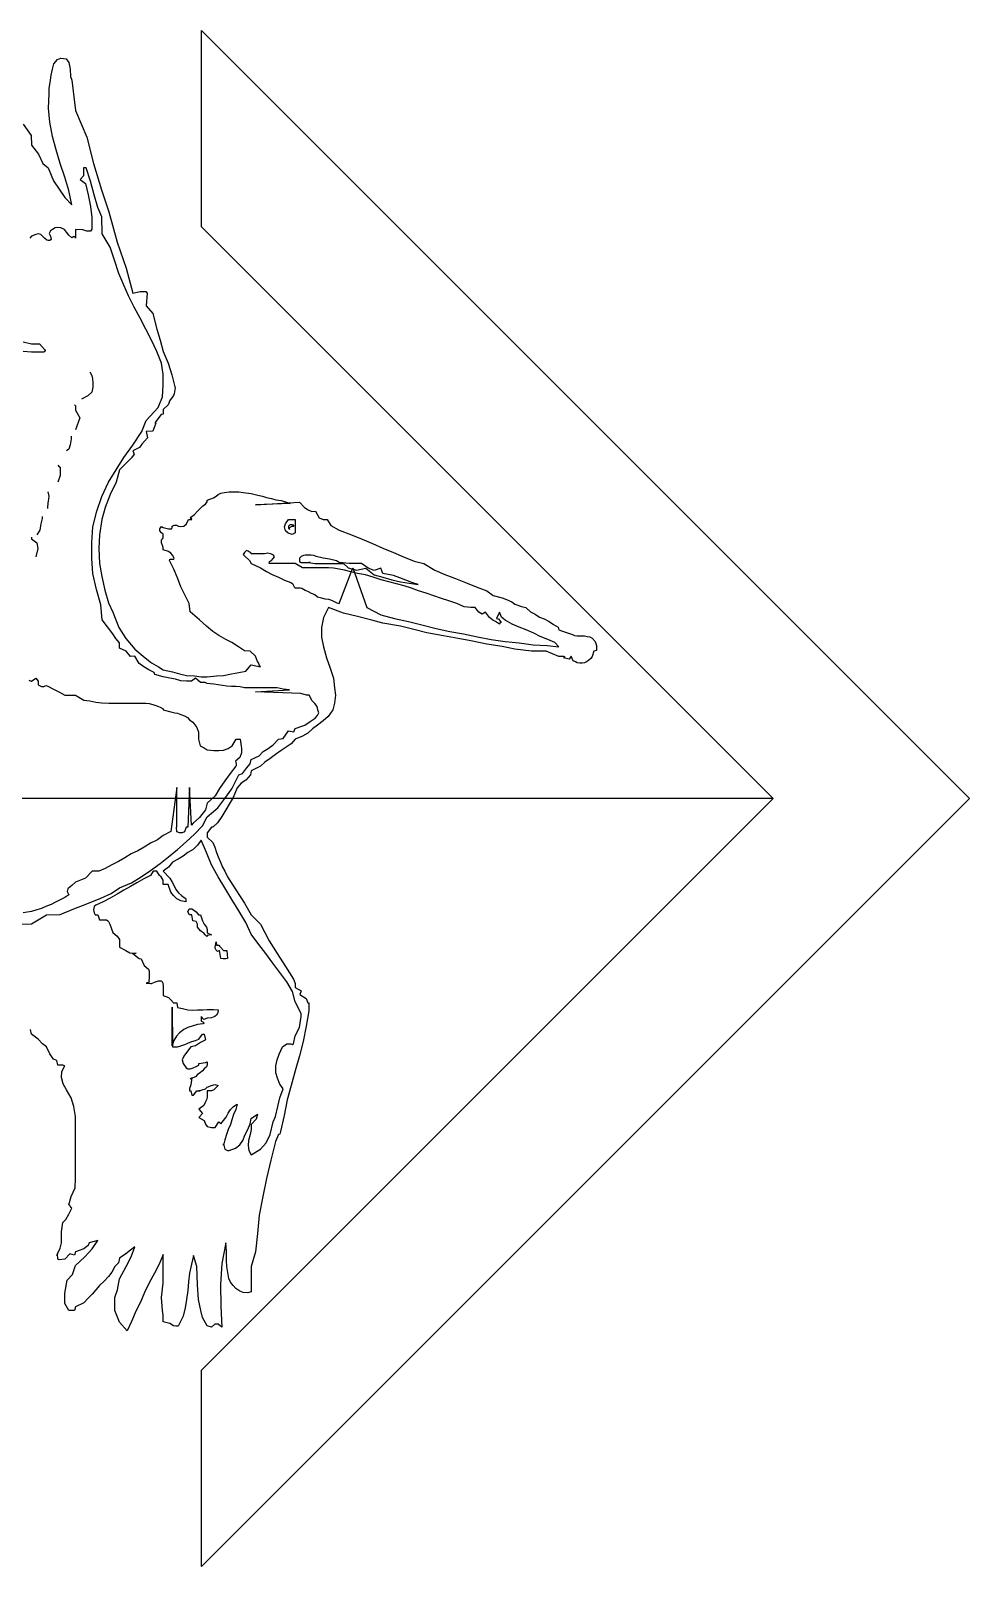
# Model space of a CAD drawing. Header units: inches. Extents: x 140261 to 278399, y 61833 to 125561.
# Drawn here: x 141173.01 to 141199.89, y 62690.76 to 62734.73 of the extents above; entities that cross this region are included whole.
import ezdxf

# ---------------------------------------------------------------- set-up
doc = ezdxf.new("R2010")
doc.units = ezdxf.units.IN
doc.layers.add('SYMBOL', color=7, linetype='Continuous')

# ---------------------------------------------------------------- blocks, each defined once
blk = doc.blocks.new('ANI-21')
at = {"layer": 'SYMBOL', "color": 32, "linetype": 'Continuous'}
for points in [[(0.0885, 0.3243), (0.0917, 0.3045), (0.0964, 0.2841), (0.1016, 0.2649), (0.1082, 0.2511), (0.1175, 0.2279), (0.128, 0.2114), (0.1412, 0.1956), (0.1571, 0.1823), (0.1664, 0.1752), (0.1769, 0.1692), (0.1841, 0.1646), (0.198, 0.1613), (0.2086, 0.1586), (0.2192, 0.156), (0.231, 0.1553), (0.241, 0.154), (0.2501, 0.154), (0.264, 0.1553), (0.2746, 0.156), (0.2864, 0.1586), (0.2977, 0.1606), (0.3082, 0.1626), (0.3161, 0.1719), (0.33, 0.1692), (0.3281, 0.1719), (0.3274, 0.1745), (0.3254, 0.1771), (0.3227, 0.1851), (0.3148, 0.1923), (0.3062, 0.193), (0.297, 0.1989), (0.2871, 0.2055), (0.2779, 0.2101), (0.2674, 0.2161), (0.2587, 0.222), (0.2489, 0.2299), (0.2383, 0.2398), (0.2244, 0.2517), (0.2231, 0.2642), (0.2171, 0.2761), (0.2105, 0.2893), (0.2053, 0.3025), (0.2, 0.3157), (0.1934, 0.3289), (0.194, 0.3309), (0.1973, 0.3309), (0.2, 0.3309), (0.2006, 0.3322), (0.1981, 0.3368), (0.1954, 0.3395), (0.1921, 0.3421), (0.1841, 0.3448), (0.1841, 0.3481), (0.1828, 0.3514), (0.1815, 0.3553), (0.1815, 0.3599), (0.1828, 0.3613), (0.1841, 0.3626), (0.1841, 0.3639), (0.1841, 0.3659), (0.1841, 0.3685), (0.1816, 0.3705), (0.1789, 0.3731), (0.1789, 0.3764), (0.1816, 0.3798), (0.1841, 0.3784), (0.1921, 0.3764), (0.1967, 0.3765), (0.1967, 0.3771), (0.1973, 0.3784), (0.1973, 0.3798), (0.1973, 0.3804), (0.2006, 0.3817), (0.2039, 0.3817), (0.2072, 0.3804), (0.2105, 0.3798), (0.2152, 0.3804), (0.2191, 0.3837), (0.2218, 0.3903), (0.227, 0.3903), (0.2264, 0.3916), (0.2257, 0.3916), (0.2245, 0.393), (0.2257, 0.3936), (0.231, 0.3976), (0.2356, 0.4028), (0.2396, 0.4068), (0.2435, 0.4108), (0.2476, 0.4134), (0.2501, 0.4167), (0.2501, 0.4194), (0.2594, 0.4227), (0.2633, 0.4253), (0.2666, 0.4279), (0.2707, 0.4299), (0.2759, 0.4306), (0.2831, 0.4318), (0.2897, 0.4318), (0.2977, 0.4318), (0.3043, 0.4306), (0.3122, 0.4299), (0.3161, 0.4292), (0.326, 0.4266), (0.3333, 0.4253), (0.3393, 0.4233), (0.3466, 0.422), (0.3532, 0.42), (0.361, 0.4186), (0.3677, 0.4167), (0.3749, 0.4141), (0.3227, 0.4121), (0.3887, 0.4161), (0.396, 0.4081), (0.4019, 0.4048), (0.4072, 0.4021), (0.4126, 0.4029), (0.4184, 0.393), (0.4244, 0.3903), (0.4303, 0.3903), (0.4357, 0.3811), (0.4481, 0.3745), (0.4667, 0.3672), (0.4831, 0.3606), (0.4984, 0.354), (0.5141, 0.3474), (0.53, 0.3408), (0.5452, 0.3342), (0.561, 0.3276), (0.5756, 0.3243), (0.592, 0.3144), (0.6072, 0.3078), (0.623, 0.3019), (0.6382, 0.2959), (0.6541, 0.2893), (0.6699, 0.2833), (0.6798, 0.2761), (0.693, 0.2728), (0.6997, 0.2701), (0.7075, 0.2668), (0.7121, 0.2629), (0.722, 0.2596), (0.7286, 0.2583), (0.7359, 0.2517), (0.7425, 0.2483), (0.7492, 0.2438), (0.7564, 0.2411), (0.7636, 0.2371), (0.7702, 0.2326), (0.7775, 0.2286), (0.7781, 0.2247), (0.7854, 0.2219), (0.7986, 0.2174), (0.8019, 0.2161), (0.8059, 0.2154), (0.8098, 0.2154), (0.8138, 0.2154), (0.8171, 0.2154), (0.821, 0.2148), (0.825, 0.2141), (0.8283, 0.2121), (0.833, 0.2068), (0.835, 0.2008), (0.8349, 0.1936), (0.8309, 0.1923), (0.8283, 0.1844), (0.8263, 0.1817), (0.823, 0.1785), (0.8198, 0.1765), (0.8171, 0.1752), (0.8131, 0.1745), (0.8098, 0.1745), (0.8059, 0.1752), (0.8032, 0.1765), (0.7999, 0.1778), (0.7967, 0.1851), (0.794, 0.1804), (0.7854, 0.1823), (0.788, 0.1831), (0.7854, 0.1843), (0.7781, 0.1844), (0.7591, 0.1923), (0.7372, 0.1923), (0.7121, 0.1956), (0.693, 0.1996), (0.67, 0.2029), (0.6461, 0.2081), (0.627, 0.2115), (0.6052, 0.2154), (0.5801, 0.22), (0.5623, 0.2247), (0.5405, 0.2299), (0.5141, 0.2345), (0.4976, 0.2392), (0.4759, 0.2445), (0.4547, 0.2497), (0.4324, 0.2583), (0.425, 0.2431), (0.4217, 0.228), (0.4217, 0.2134), (0.425, 0.1989), (0.4291, 0.1824), (0.4349, 0.1672), (0.4396, 0.1521), (0.4415, 0.1375), (0.4429, 0.1263), (0.4415, 0.1144), (0.4389, 0.1045), (0.4316, 0.0946), (0.4244, 0.088), (0.4159, 0.0814), (0.4085, 0.0761), (0.4013, 0.0696), (0.3934, 0.0649), (0.3821, 0.0603), (0.3763, 0.0531), (0.3689, 0.0484), (0.361, 0.0431), (0.3525, 0.0372), (0.3446, 0.0313), (0.3367, 0.026), (0.33, 0.02), (0.3161, 0.0128), (0.3149, 0.0068), (0.3082, -0.0011), (0.301, -0.0057), (0.295, -0.0129), (0.2891, -0.0275), (0.2831, -0.0374), (0.2779, -0.046), (0.2719, -0.0558), (0.2653, -0.0651), (0.2587, -0.0717), (0.2567, -0.0717), (0.2501, -0.0803), (0.2501, -0.0836), (0.2501, -0.0869), (0.2587, -0.0948), (0.2614, -0.102), (0.264, -0.11), (0.2666, -0.1166), (0.2699, -0.1245), (0.2732, -0.1317), (0.2765, -0.1377), (0.2806, -0.1463), (0.2931, -0.1661), (0.3062, -0.1859), (0.3161, -0.2037), (0.3301, -0.2175), (0.3432, -0.2426), (0.3551, -0.2618), (0.3676, -0.2809), (0.3795, -0.3001), (0.3821, -0.3066), (0.3821, -0.3126), (0.3914, -0.3179), (0.3894, -0.3232), (0.3986, -0.3291), (0.4013, -0.3357), (0.4026, -0.3357), (0.4026, -0.3476), (0.3986, -0.3707), (0.394, -0.3938), (0.3887, -0.4155), (0.3821, -0.438), (0.3763, -0.4598), (0.3703, -0.4816), (0.3656, -0.5047), (0.3604, -0.5291), (0.359, -0.533), (0.3571, -0.5337), (0.3544, -0.5403), (0.3525, -0.5442), (0.3458, -0.572), (0.3393, -0.5997), (0.3334, -0.6267), (0.3281, -0.6545), (0.3254, -0.6822), (0.3227, -0.7099), (0.3161, -0.7317), (0.3161, -0.766), (0.3161, -0.77), (0.3109, -0.7713), (0.3043, -0.7706), (0.299, -0.7686), (0.2931, -0.7647), (0.2891, -0.7601), (0.2851, -0.7554), (0.2825, -0.7495), (0.2798, -0.7317), (0.2792, -0.7225), (0.2792, -0.7092), (0.2779, -0.696), (0.2719, -0.7271), (0.2699, -0.7587), (0.2707, -0.7911), (0.2719, -0.8228), (0.2666, -0.8181), (0.2614, -0.8181), (0.2567, -0.8228), (0.2501, -0.8208), (0.2476, -0.8162), (0.2455, -0.8129), (0.2429, -0.8082), (0.2403, -0.7977), (0.2369, -0.7812), (0.2356, -0.7594), (0.2343, -0.7317), (0.2297, -0.7152), (0.2264, -0.7284), (0.2237, -0.7416), (0.2218, -0.7548), (0.2211, -0.768), (0.2191, -0.7812), (0.2171, -0.7937), (0.2138, -0.8063), (0.2086, -0.8175), (0.2066, -0.8214), (0.2027, -0.8215), (0.1993, -0.8208), (0.1941, -0.8175), (0.1841, -0.8148), (0.1841, -0.8096), (0.1841, -0.8049), (0.1828, -0.7977), (0.1815, -0.7785), (0.1841, -0.7568), (0.1841, -0.7317), (0.1841, -0.7139), (0.1782, -0.7271), (0.1709, -0.7416), (0.1631, -0.7561), (0.1558, -0.7706), (0.1498, -0.7851), (0.1432, -0.7977), (0.1366, -0.8142), (0.13, -0.8281), (0.1181, -0.8155), (0.1115, -0.7977), (0.1115, -0.7785), (0.1155, -0.7667), (0.1181, -0.7502), (0.1281, -0.7317), (0.136, -0.7172), (0.1413, -0.702), (0.1346, -0.7073), (0.128, -0.7125), (0.1181, -0.7191), (0.1168, -0.7264), (0.1115, -0.7317), (0.1069, -0.7403), (0.1016, -0.7469), (0.0951, -0.7535), (0.0885, -0.7601), (0.0826, -0.7667), (0.0772, -0.7733), (0.0706, -0.7799), (0.0647, -0.7865), (0.0521, -0.7924), (0.0508, -0.7977), (0.0423, -0.7977), (0.0364, -0.7871), (0.0363, -0.7719), (0.0397, -0.7521), (0.0475, -0.7436), (0.0521, -0.7304), (0.0661, -0.7172), (0.0772, -0.7053), (0.0858, -0.6927), (0.0726, -0.696), (0.0713, -0.7), (0.0647, -0.7053), (0.0521, -0.7099), (0.0508, -0.7145), (0.0436, -0.7125), (0.0363, -0.7205), (0.0277, -0.7218), (0.0257, -0.7205), (0.0251, -0.7125), (0.0244, -0.7152), (0.0251, -0.7125), (0.029, -0.704), (0.031, -0.696), (0.031, -0.6881), (0.031, -0.6795), (0.033, -0.6657), (0.0376, -0.6611), (0.0423, -0.6531), (0.0469, -0.6439), (0.0455, -0.6432), (0.0442, -0.6413), (0.0436, -0.64), (0.0423, -0.6393), (0.0455, -0.6267), (0.0515, -0.6136), (0.0521, -0.5997), (0.0521, -0.5885), (0.0521, -0.5865), (0.0521, -0.5845), (0.0521, -0.5825), (0.0521, -0.5799), (0.0521, -0.568), (0.0521, -0.5555), (0.0521, -0.5442), (0.0521, -0.5311), (0.0521, -0.5291), (0.0521, -0.5258), (0.0521, -0.5238), (0.0521, -0.5211), (0.0521, -0.5066), (0.0496, -0.4915), (0.0455, -0.4782), (0.0389, -0.4664), (0.0337, -0.4571), (0.031, -0.4479), (0.0317, -0.4387), (0.0364, -0.4301), (0.033, -0.4294), (0.0291, -0.4294), (0.0257, -0.4294), (0.0244, -0.4221), (0.0191, -0.4202), (0.0139, -0.4122), (0.0086, -0.4017), (0.0026, -0.3971), (-0.0039, -0.3905), (-0.0139, -0.3826), (-0.0152, -0.3759)], [(-0.0264, 0.9843), (-0.0145, 0.9671), (-0.0139, 0.9526), (-0.0032, 0.9388), (0.0034, 0.9249), (0.0112, 0.9183), (0.0191, 0.8992), (0.0277, 0.8866), (0.0364, 0.8741), (0.0469, 0.8629), (0.0422, 0.8846), (0.0363, 0.9045), (0.0291, 0.9249), (0.0232, 0.9454), (0.0178, 0.9658), (0.0139, 0.9869), (0.0119, 1.0081), (0.0125, 1.0299), (0.0125, 1.0378), (0.0145, 1.0503), (0.0158, 1.0576), (0.0178, 1.0668), (0.0199, 1.0747), (0.0251, 1.0813), (0.0304, 1.0833), (0.0383, 1.082), (0.0423, 1.0767), (0.0442, 1.0668), (0.0449, 1.0556), (0.0469, 1.0503), (0.0521, 1.0048), (0.0693, 0.9645), (0.0793, 0.9249), (0.0911, 0.8853), (0.1023, 0.8523), (0.1148, 0.8068), (0.1281, 0.7678), (0.1386, 0.7301), (0.1492, 0.7328), (0.1532, 0.7329), (0.1577, 0.7328), (0.1597, 0.7301), (0.1584, 0.7111), (0.1684, 0.6999), (0.1742, 0.6761), (0.1796, 0.6596), (0.1841, 0.6424), (0.1914, 0.6253), (0.1967, 0.6075), (0.2013, 0.5896), (0.202, 0.5883), (0.202, 0.5883), (0.2006, 0.5791), (0.1993, 0.5764), (0.1941, 0.5692), (0.1914, 0.5626), (0.1841, 0.5553), (0.1841, 0.5487), (0.1808, 0.5481), (0.1716, 0.5355), (0.1729, 0.5349), (0.1683, 0.523), (0.1584, 0.5223), (0.1604, 0.5131), (0.1558, 0.5078), (0.1519, 0.5032), (0.1485, 0.4985), (0.1386, 0.4933), (0.1406, 0.4886), (0.1366, 0.4827), (0.1181, 0.4649), (0.1135, 0.4464), (0.1043, 0.4279), (0.097, 0.4081), (0.0917, 0.3903), (0.0884, 0.3672), (0.0871, 0.3467), (0.0885, 0.3243)], [(-0.0178, 0.1488), (-0.0145, 0.1474), (-0.0139, 0.1474), (-0.0073, 0.1521), (-0.004, 0.1474), (-0.004, 0.1455), (-0.004, 0.1441), (-0.0039, 0.1422), (-0.002, 0.1408), (0.0013, 0.1395), (0.0046, 0.1395), (0.0079, 0.1408), (0.0106, 0.1402), (0.0191, 0.1355), (0.0284, 0.1309), (0.0364, 0.1263), (0.0455, 0.1263), (0.0521, 0.1263), (0.0647, 0.119), (0.0739, 0.1177), (0.0826, 0.1158), (0.0917, 0.1151), (0.1023, 0.1144), (0.1056, 0.1144), (0.1181, 0.1144), (0.13, 0.1144), (0.1399, 0.1144), (0.1492, 0.1144), (0.1577, 0.1144), (0.1631, 0.1138), (0.1684, 0.1125), (0.1742, 0.1105), (0.1795, 0.1085), (0.1841, 0.1059), (0.1841, 0.1045), (0.1954, 0.1012), (0.2013, 0.0999), (0.2053, 0.0992), (0.2105, 0.0973), (0.2158, 0.0953), (0.2204, 0.0927), (0.2237, 0.0894), (0.2284, 0.0861), (0.2317, 0.0821), (0.2344, 0.0781), (0.2369, 0.0709), (0.2369, 0.063), (0.2369, 0.0603), (0.2396, 0.0504), (0.2456, 0.0471), (0.2501, 0.0445), (0.26, 0.0432), (0.2673, 0.0431), (0.2746, 0.0438), (0.2818, 0.0465), (0.2878, 0.0504), (0.2938, 0.0603), (0.2957, 0.0603), (0.297, 0.0603), (0.2983, 0.0603), (0.2996, 0.0603), (0.3016, 0.0465), (0.3016, 0.0398), (0.299, 0.0326), (0.2924, 0.0273), (0.2931, 0.0253), (0.2938, 0.0233), (0.2938, 0.0207), (0.2931, 0.02), (0.2845, 0.0088), (0.2765, -0.0024), (0.2687, -0.0136), (0.2621, -0.0248), (0.2501, -0.036), (0.2475, -0.046), (0.2383, -0.0572), (0.229, -0.0658), (0.2264, -0.069), (0.2237, -0.0123), (0.2211, -0.0717), (0.2185, -0.0717), (0.2158, -0.0789), (0.2125, -0.0803), (0.2086, -0.0803), (0.2046, -0.0789), (0.2039, -0.0717), (0.2046, -0.0717), (0.2047, -0.0717), (0.2047, -0.0123), (0.1954, -0.0783), (0.1841, -0.0842), (0.1756, -0.0908), (0.1651, -0.0961), (0.1552, -0.102), (0.1459, -0.1073), (0.136, -0.112), (0.1261, -0.1179), (0.1168, -0.1232), (0.1069, -0.1284), (0.097, -0.1337), (0.0871, -0.1377), (0.0772, -0.1377), (0.0673, -0.1483), (0.0521, -0.1542), (0.0469, -0.1595), (0.0442, -0.1614), (0.0409, -0.1647), (0.0397, -0.1687), (0.0423, -0.1733), (0.0363, -0.1773), (0.0291, -0.1812), (0.0224, -0.1846), (0.0158, -0.1879), (0.0086, -0.1905), (0.0013, -0.1938), (-0.0059, -0.1958), (-0.0139, -0.1984), (-0.0264, -0.2004)], [(-0.033, -0.2175), (-0.0139, -0.2169), (0.0086, -0.2037), (0.029, -0.203), (0.0495, -0.1945), (0.0694, -0.1872), (0.0904, -0.1786), (0.1057, -0.1713), (0.1181, -0.1628), (0.1366, -0.1555), (0.1511, -0.1463), (0.1651, -0.137), (0.1795, -0.1265), (0.1921, -0.1166), (0.2053, -0.1054), (0.2185, -0.0941), (0.231, -0.0822), (0.2429, -0.0697), (0.2501, -0.0565), (0.266, -0.0427), (0.2765, -0.0288), (0.2872, -0.0143), (0.2977, 0.0069), (0.3029, 0.0088), (0.3089, 0.0167), (0.3148, 0.0233), (0.3161, 0.0299), (0.328, 0.0352), (0.334, 0.0418), (0.3419, 0.0465), (0.3491, 0.0517), (0.3571, 0.0603), (0.3643, 0.0616), (0.3722, 0.0729), (0.3802, 0.0715), (0.3821, 0.0762), (0.3967, 0.0814), (0.4046, 0.0867), (0.4125, 0.092), (0.4159, 0.096), (0.4178, 0.0999), (0.4165, 0.1045), (0.4151, 0.1092), (0.4118, 0.1138), (0.4079, 0.1177), (0.4033, 0.1263), (0.3993, 0.1263), (0.3907, 0.1289), (0.3227, 0.1316), (0.3736, 0.1342), (0.3643, 0.1356), (0.3551, 0.1375), (0.3458, 0.1375), (0.3359, 0.1375), (0.3267, 0.1375), (0.3161, 0.1375), (0.3135, 0.1375), (0.3062, 0.1375), (0.2996, 0.1388), (0.293, 0.1395), (0.2864, 0.1395), (0.2798, 0.1402), (0.2732, 0.1408), (0.2666, 0.1422), (0.26, 0.1428), (0.2501, 0.1441), (0.2468, 0.1454), (0.2402, 0.1455), (0.2324, 0.1521), (0.2264, 0.1474), (0.2192, 0.1474), (0.2105, 0.1481), (0.2026, 0.1507), (0.194, 0.1521), (0.1841, 0.154), (0.1716, 0.1573), (0.1703, 0.1606), (0.1624, 0.1646), (0.1551, 0.1692), (0.1478, 0.1738), (0.1412, 0.1851), (0.1346, 0.1844), (0.1281, 0.1923), (0.1181, 0.1969), (0.1181, 0.2048), (0.1129, 0.2115), (0.1083, 0.2187), (0.0924, 0.2398), (0.0904, 0.2623), (0.0838, 0.2854), (0.0785, 0.3091), (0.0766, 0.3316), (0.0766, 0.3553), (0.0785, 0.3791), (0.0845, 0.4029), (0.0917, 0.4246), (0.1016, 0.4463), (0.1135, 0.4649), (0.1247, 0.4834), (0.1386, 0.5019), (0.1518, 0.5223), (0.1584, 0.5388), (0.1762, 0.5586), (0.1828, 0.5745), (0.1841, 0.5916), (0.1841, 0.6088), (0.1815, 0.6253), (0.1742, 0.6424), (0.1663, 0.6596), (0.1577, 0.6761), (0.1492, 0.6926), (0.1406, 0.7091), (0.132, 0.7262), (0.1247, 0.7421), (0.1175, 0.7599), (0.1109, 0.7797), (0.1043, 0.7995), (0.0924, 0.8193), (0.0917, 0.8451), (0.0859, 0.8589), (0.0805, 0.8781), (0.0746, 0.8985), (0.068, 0.9183), (0.064, 0.9183), (0.064, 0.9064), (0.0594, 0.9011), (0.0673, 0.8951), (0.0713, 0.878), (0.0746, 0.8602), (0.0766, 0.8437), (0.0766, 0.8266), (0.0746, 0.8233), (0.0693, 0.8233), (0.0634, 0.8252), (0.0521, 0.8259), (0.0521, 0.8239), (0.0521, 0.8219), (0.0521, 0.8173), (0.0521, 0.8134), (0.0521, 0.8127), (0.0521, 0.8134), (0.0495, 0.8153), (0.0469, 0.8134), (0.0423, 0.8173), (0.0389, 0.822), (0.0356, 0.8259), (0.0304, 0.8285), (0.0257, 0.8291), (0.0218, 0.8285), (0.0178, 0.8259), (0.0145, 0.8239), (0.0125, 0.82), (0.0145, 0.8159), (0.0158, 0.8107), (0.0139, 0.8093), (0.0112, 0.8093), (0.0092, 0.8101), (0.0059, 0.8127), (0.0046, 0.814), (0.0026, 0.816), (0, 0.8186), (-0.0039, 0.8193), (-0.0073, 0.8186), (-0.0139, 0.8159), (-0.0165, 0.8127)], [(-0.0264, 0.657), (-0.0139, 0.6543), (-0.002, 0.6543), (0.0059, 0.6457), (0.0067, 0.6451), (0.0067, 0.6443), (0.0059, 0.6424), (0.0053, 0.6418), (-0.0039, 0.6418), (-0.0139, 0.6418), (-0.0264, 0.6424)], [(0.0739, 0.6114), (0.0746, 0.6101), (0.0766, 0.6068), (0.0779, 0.6015), (0.0785, 0.5956), (0.0785, 0.589), (0.0766, 0.5817), (0.0706, 0.5758), (0.0614, 0.5711)], [(0.0508, 0.5626), (0.0521, 0.5612), (0.0521, 0.5546), (0.0587, 0.5428), (0.0521, 0.525)], [(0.0455, 0.5157), (0.0455, 0.5117), (0.0442, 0.5025), (0.0422, 0.4959), (0.0389, 0.4933)], [(0.0257, 0.4721), (0.0277, 0.4695), (0.0291, 0.4689), (0.0291, 0.4563), (0.0257, 0.4464)], [(0.0106, 0.4068), (0.0112, 0.4161), (0.0119, 0.4174), (0.0125, 0.4253), (0.0112, 0.4318)], [(0.002, 0.3949), (0.002, 0.3916), (0.0001, 0.3837), (-0.0013, 0.3745), (-0.0059, 0.3672)], [(0.3821, 0.3705), (0.3775, 0.3679), (0.3716, 0.3698), (0.3676, 0.3732), (0.3663, 0.3791), (0.3677, 0.3837), (0.3723, 0.3903), (0.3782, 0.3903), (0.3821, 0.3903), (0.3821, 0.3817), (0.3821, 0.3784), (0.3821, 0.3745), (0.3821, 0.3705)], [(0.3788, 0.3817), (0.3775, 0.3824), (0.3755, 0.3824), (0.3749, 0.3824), (0.3736, 0.3817), (0.3722, 0.3804), (0.3722, 0.3784), (0.3723, 0.3771), (0.3736, 0.3751), (0.3736, 0.3784), (0.3755, 0.3791), (0.3775, 0.3804), (0.3802, 0.3804), (0.3802, 0.3811), (0.3795, 0.3817), (0.3788, 0.3817), (0.3788, 0.3817), (0.3788, 0.3817), (0.3788, 0.3817), (0.3788, 0.3817), (0.3788, 0.3817)], [(-0.0139, 0.3639), (-0.0139, 0.3613), (-0.0059, 0.3553), (-0.0046, 0.3467), (-0.0073, 0.3342)], [(0.3994, 0.3177), (0.3934, 0.3177), (0.3821, 0.3243), (0.3808, 0.3243), (0.3749, 0.3243), (0.3677, 0.3243), (0.3617, 0.3243), (0.3557, 0.3243), (0.3491, 0.3243), (0.3458, 0.3243), (0.3439, 0.3243), (0.3432, 0.3243), (0.3439, 0.327), (0.3465, 0.3289), (0.3491, 0.3316), (0.3512, 0.3341), (0.3499, 0.3368), (0.3458, 0.3388), (0.3412, 0.3395), (0.3359, 0.3388), (0.3301, 0.3388), (0.3254, 0.3388), (0.3161, 0.3388), (0.3161, 0.3395), (0.3115, 0.3428), (0.3089, 0.3435), (0.3062, 0.3408), (0.3043, 0.3375), (0.3056, 0.3361), (0.3135, 0.3289), (0.3161, 0.3243), (0.33, 0.3177), (0.3392, 0.3124), (0.3478, 0.3078), (0.3571, 0.3038), (0.3663, 0.2992), (0.3755, 0.2959), (0.3782, 0.294), (0.3795, 0.2913), (0.3808, 0.2893), (0.3821, 0.2879), (0.3821, 0.2873), (0.3821, 0.2879), (0.3895, 0.2879), (0.3921, 0.2873), (0.3973, 0.2841), (0.4019, 0.2821), (0.406, 0.2794), (0.4118, 0.2774), (0.4159, 0.2742), (0.4217, 0.2728), (0.427, 0.2709), (0.4324, 0.2708), (0.4369, 0.2689), (0.4409, 0.2669), (0.4448, 0.2649), (0.4481, 0.2642), (0.4687, 0.3177), (0.4897, 0.2583), (0.5108, 0.2471), (0.5313, 0.2418), (0.5524, 0.2371), (0.5723, 0.2319), (0.594, 0.2266), (0.6145, 0.222), (0.6349, 0.2187), (0.656, 0.2141), (0.6765, 0.2101), (0.6976, 0.2068), (0.7187, 0.2048), (0.7399, 0.2022), (0.761, 0.2008), (0.7781, 0.1989), (0.7722, 0.2055), (0.7616, 0.2101), (0.7505, 0.2148), (0.7405, 0.2194), (0.7293, 0.2246), (0.7187, 0.2286), (0.7082, 0.2332), (0.6976, 0.2392), (0.695, 0.2412), (0.6923, 0.2438), (0.689, 0.2511), (0.6845, 0.2418), (0.6865, 0.2412), (0.6878, 0.2411), (0.689, 0.2392), (0.6904, 0.2378), (0.691, 0.2371), (0.691, 0.2352), (0.6897, 0.2351), (0.689, 0.2332), (0.6832, 0.2371), (0.6791, 0.2392), (0.6739, 0.2431), (0.668, 0.2511), (0.6633, 0.2483), (0.658, 0.251), (0.6527, 0.2583), (0.6461, 0.2583), (0.6362, 0.259), (0.625, 0.2642), (0.6131, 0.2681), (0.602, 0.2715), (0.5907, 0.2755), (0.5789, 0.2794), (0.5677, 0.2833), (0.557, 0.2873), (0.5458, 0.2906), (0.5346, 0.2939), (0.5227, 0.2966), (0.5115, 0.2999), (0.4996, 0.3038), (0.4877, 0.3071), (0.4759, 0.3091), (0.464, 0.3124), (0.4561, 0.3144), (0.4481, 0.3157), (0.4396, 0.317), (0.4323, 0.3177), (0.4237, 0.3177), (0.4158, 0.3177), (0.4079, 0.3177), (0.3994, 0.3177)], [(0.4118, 0.3243), (0.4178, 0.3243), (0.4244, 0.3243), (0.4303, 0.3243), (0.4369, 0.3243), (0.4429, 0.3243), (0.4481, 0.3243), (0.4547, 0.3243), (0.462, 0.3177), (0.4745, 0.3144), (0.4884, 0.3171), (0.5009, 0.3072), (0.5141, 0.3038), (0.5273, 0.2999), (0.5405, 0.2966), (0.5537, 0.2946), (0.5669, 0.2926), (0.5577, 0.2959), (0.5485, 0.2992), (0.5392, 0.3025), (0.53, 0.3064), (0.5141, 0.3091), (0.5108, 0.3171), (0.5009, 0.3138), (0.4917, 0.317), (0.4819, 0.3243), (0.472, 0.3243), (0.4633, 0.3243), (0.4481, 0.3256), (0.4442, 0.3283), (0.4337, 0.3309), (0.4244, 0.3322), (0.4139, 0.3349), (0.4105, 0.3361), (0.406, 0.3368), (0.4026, 0.3368), (0.3974, 0.3368), (0.3947, 0.3361), (0.3914, 0.3349), (0.3887, 0.3322), (0.3887, 0.3296), (0.3887, 0.327), (0.3914, 0.3256), (0.394, 0.3256), (0.3973, 0.3256), (0.4006, 0.3256), (0.4046, 0.3256), (0.4026, 0.3256), (0.4118, 0.3243)], [(0.134, -0.2604), (0.1373, -0.2611), (0.1406, -0.2611), (0.1432, -0.2611), (0.1386, -0.2618), (0.1478, -0.269), (0.1511, -0.2697), (0.1552, -0.2796), (0.1617, -0.2849), (0.163, -0.2882), (0.163, -0.2928), (0.163, -0.2981), (0.1624, -0.3027), (0.163, -0.3047), (0.1584, -0.306), (0.1651, -0.3067), (0.1664, -0.3067), (0.1709, -0.3047), (0.1769, -0.3027), (0.1808, -0.3027), (0.1828, -0.3047), (0.1841, -0.3099), (0.1841, -0.3146), (0.1841, -0.3198), (0.1841, -0.3245), (0.1921, -0.3278), (0.1954, -0.3311), (0.1993, -0.3357), (0.2039, -0.3357), (0.2039, -0.3357), (0.2046, -0.3357), (0.2046, -0.3357), (0.2053, -0.3429), (0.2132, -0.3443), (0.2211, -0.3462), (0.2284, -0.3469), (0.2357, -0.3462), (0.2435, -0.3462), (0.2501, -0.3456), (0.2594, -0.3456), (0.2666, -0.3462), (0.266, -0.3509), (0.264, -0.3542), (0.2614, -0.3561), (0.2567, -0.3581), (0.2501, -0.3588), (0.2489, -0.3594), (0.2449, -0.3608), (0.241, -0.3561), (0.241, -0.3634), (0.2435, -0.3641), (0.2456, -0.3661), (0.2435, -0.3674), (0.2357, -0.368), (0.229, -0.37), (0.2212, -0.3726), (0.2152, -0.3759), (0.2086, -0.3806), (0.2039, -0.3858), (0.2, -0.3924), (0.1973, -0.4004), (0.1973, -0.3423), (0.198, -0.4017), (0.1993, -0.4017), (0.2006, -0.4017), (0.2053, -0.4017), (0.2105, -0.4004), (0.2165, -0.3984), (0.2212, -0.3964), (0.227, -0.3938), (0.2323, -0.3924), (0.2376, -0.3905), (0.2429, -0.3825), (0.2455, -0.3825), (0.2468, -0.3891), (0.2475, -0.3905), (0.2468, -0.3918), (0.2402, -0.3951), (0.2324, -0.4004), (0.2257, -0.4017), (0.2192, -0.4103), (0.2152, -0.4156), (0.2125, -0.4215), (0.2138, -0.4268), (0.2185, -0.4334), (0.2212, -0.4347), (0.2245, -0.4347), (0.229, -0.4334), (0.2336, -0.4314), (0.2377, -0.4294), (0.2376, -0.4268), (0.2476, -0.4254), (0.2501, -0.4241), (0.2501, -0.4287), (0.2489, -0.432), (0.2456, -0.4347), (0.2429, -0.438), (0.2396, -0.4406), (0.2356, -0.4433), (0.2324, -0.4466), (0.2244, -0.4499), (0.2271, -0.4485), (0.2257, -0.4591), (0.2237, -0.4644), (0.2237, -0.4677), (0.2237, -0.4677), (0.2257, -0.4677), (0.2271, -0.4743), (0.2297, -0.4743), (0.2344, -0.4677), (0.2396, -0.4677), (0.2376, -0.4677), (0.2476, -0.465), (0.2501, -0.4624), (0.2567, -0.4598), (0.2614, -0.4584), (0.2666, -0.4598), (0.2633, -0.4631), (0.26, -0.4664), (0.2567, -0.4677), (0.2501, -0.4677), (0.2501, -0.4776), (0.2489, -0.4815), (0.2468, -0.4855), (0.2449, -0.4901), (0.2376, -0.4954), (0.2429, -0.502), (0.2376, -0.5079), (0.2455, -0.5126), (0.2476, -0.5178), (0.2501, -0.5212), (0.2567, -0.5231), (0.262, -0.5231), (0.2673, -0.5145), (0.2707, -0.5172), (0.2746, -0.5126), (0.2785, -0.5073), (0.2818, -0.5013), (0.2851, -0.4961), (0.2897, -0.4914), (0.295, -0.4881), (0.293, -0.4961), (0.2897, -0.5033), (0.2872, -0.5112), (0.2851, -0.5185), (0.2818, -0.5258), (0.2792, -0.5337), (0.2765, -0.5416), (0.2746, -0.5495), (0.2746, -0.5475), (0.2765, -0.5555), (0.2805, -0.5574), (0.2831, -0.5574), (0.2924, -0.5541), (0.299, -0.5489), (0.3037, -0.5423), (0.307, -0.5337), (0.3109, -0.5258), (0.3148, -0.5172), (0.3161, -0.5093), (0.3254, -0.5027), (0.3235, -0.5106), (0.3161, -0.5185), (0.3161, -0.5258), (0.3148, -0.5337), (0.3122, -0.5423), (0.3115, -0.5502), (0.3128, -0.5574), (0.3161, -0.564), (0.33, -0.5555), (0.3386, -0.5462), (0.3446, -0.5337), (0.3491, -0.5145), (0.3525, -0.5066), (0.3564, -0.4915), (0.3591, -0.4782), (0.3643, -0.4651), (0.359, -0.4578), (0.3557, -0.4486), (0.3532, -0.4406), (0.3532, -0.4301), (0.3551, -0.4215), (0.3584, -0.4129), (0.3631, -0.4017), (0.3697, -0.3971), (0.3723, -0.3971), (0.3755, -0.3971), (0.3782, -0.3984), (0.3795, -0.3971), (0.3821, -0.3852), (0.3887, -0.3727), (0.3914, -0.3561), (0.3914, -0.3515), (0.3821, -0.3344), (0.3782, -0.3185), (0.3696, -0.304), (0.359, -0.2901), (0.3485, -0.2763), (0.3379, -0.2618), (0.3274, -0.2479), (0.3161, -0.2327), (0.3082, -0.2149), (0.2977, -0.1977), (0.2871, -0.1806), (0.2765, -0.1628), (0.2666, -0.1463), (0.2567, -0.1284), (0.2488, -0.11), (0.241, -0.0915), (0.2357, -0.0987), (0.229, -0.1053), (0.2212, -0.11), (0.2138, -0.1152), (0.2066, -0.1199), (0.1981, -0.1245), (0.1921, -0.1317), (0.1841, -0.1377), (0.1841, -0.1377), (0.194, -0.1483), (0.1973, -0.1542), (0.2006, -0.1601), (0.2027, -0.1654), (0.2072, -0.1707), (0.2113, -0.1746), (0.2171, -0.1786), (0.2178, -0.1793), (0.2178, -0.1806), (0.2178, -0.1826), (0.2178, -0.1839), (0.2105, -0.1826), (0.2046, -0.1793), (0.1993, -0.1747), (0.1954, -0.1694), (0.1914, -0.1581), (0.1841, -0.1581), (0.1841, -0.1515), (0.1808, -0.1463), (0.1782, -0.1443), (0.1742, -0.1377), (0.169, -0.1377), (0.1651, -0.1443), (0.1551, -0.1496), (0.1445, -0.1555), (0.1346, -0.1608), (0.1247, -0.1667), (0.1148, -0.1727), (0.1043, -0.1786), (0.0937, -0.1839), (0.0826, -0.1892), (0.0805, -0.1912), (0.0793, -0.1958), (0.0805, -0.2004), (0.0818, -0.2037), (0.0826, -0.2037), (0.0858, -0.2037), (0.0885, -0.2109), (0.0931, -0.2109), (0.0964, -0.2109), (0.099, -0.211), (0.101, -0.2123), (0.1016, -0.2136), (0.1036, -0.2175), (0.1083, -0.2301), (0.1148, -0.2354), (0.1181, -0.2407), (0.1181, -0.2472), (0.1181, -0.2519), (0.128, -0.2571), (0.134, -0.2604)], [(0.2402, -0.2274), (0.2357, -0.2222), (0.2356, -0.2175), (0.2336, -0.2136), (0.2284, -0.2123), (0.227, -0.2037), (0.2237, -0.2037), (0.2212, -0.1991), (0.2231, -0.1945), (0.2237, -0.1944), (0.2257, -0.1944), (0.2271, -0.1944), (0.2297, -0.1958), (0.2336, -0.1991), (0.2369, -0.2037), (0.2402, -0.2037), (0.2429, -0.2123), (0.2456, -0.2175), (0.2488, -0.2222), (0.2501, -0.2255), (0.2501, -0.2307), (0.2567, -0.2334), (0.2501, -0.2347), (0.2501, -0.236), (0.2489, -0.2354), (0.2468, -0.2334), (0.2449, -0.2308), (0.2422, -0.2288), (0.2402, -0.2274)], [(0.2653, -0.2585), (0.2633, -0.2565), (0.2621, -0.2538), (0.2621, -0.2519), (0.2633, -0.2439), (0.2641, -0.2492), (0.2673, -0.2492), (0.2687, -0.2505), (0.2699, -0.2519), (0.2746, -0.2571), (0.2798, -0.2571), (0.2806, -0.269), (0.2779, -0.2697), (0.2739, -0.2697), (0.2707, -0.269), (0.2686, -0.2571), (0.2653, -0.2585)]]:
    blk.add_lwpolyline(points, dxfattribs=at)
blk = doc.blocks.new('N-4')
at = {"color": 40}
for p, q in [((258, 553.6), (811.6, 0)), ((258, 412.1), (258, 553.6)), ((258, 412.1), (670.1, 0)), ((670.1, 0), (-542, 0)), ((258, -553.6), (811.6, 0)), ((258, -412.1), (670.1, 0)), ((258, -553.6), (258, -412.1))]:
    blk.add_line(p, q, dxfattribs=at)
at = {"color": 12, "xscale": 480, "yscale": 480, "zscale": 480}
blk.add_blockref('ANI-21', (142, 13.8), dxfattribs=at)

msp = doc.modelspace()

# ---------------------------------------------------------------- block references
at = {"color": 12, "xscale": 0.03972349836923697, "yscale": 0.03972349836923697, "zscale": 0.03972349836923697}
msp.add_blockref('N-4', (141167.653, 62712.746), dxfattribs=at)

doc.saveas('drawing.dxf')
